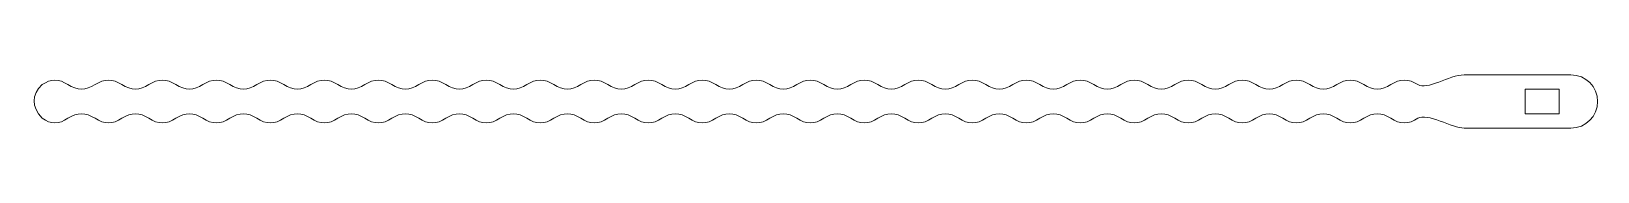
# Model space of a CAD drawing. Header units: inches. Extents: x -14.7 to 14.6, y -0.5 to 0.5.
import ezdxf

# ---------------------------------------------------------------- set-up
doc = ezdxf.new("R2010")
doc.units = ezdxf.units.IN
doc.header["$MEASUREMENT"] = 0
doc.layers.add('Layer 1', color=7, linetype='Continuous')

msp = doc.modelspace()

# ---------------------------------------------------------------- linework, layer by layer
at = {"layer": 'Layer 1', "lineweight": 9}
for points, knots in [([(3.182, 0.316), (3.012, 0.428), (2.844, 0.428), (2.677, 0.316), (2.677, 0.316), (2.507, 0.205), (2.338, 0.205), (2.172, 0.316), (2.172, 0.316), (2.002, 0.428), (1.833, 0.428), (1.667, 0.316), (1.667, 0.316), (1.496, 0.205), (1.328, 0.205), (1.162, 0.316), (1.162, 0.316), (0.991, 0.428), (0.823, 0.428), (0.656, 0.316), (0.656, 0.316), (0.486, 0.205), (0.318, 0.205), (0.151, 0.316), (0.151, 0.316), (-0.019, 0.428), (-0.188, 0.428), (-0.354, 0.316), (-0.354, 0.316), (-0.524, 0.205), (-0.693, 0.205), (-0.859, 0.316), (-0.859, 0.316), (-1.03, 0.428), (-1.198, 0.428), (-1.364, 0.316), (-1.364, 0.316), (-1.535, 0.205), (-1.703, 0.205), (-1.87, 0.316), (-1.87, 0.316), (-2.04, 0.428), (-2.208, 0.428), (-2.375, 0.316), (-2.375, 0.316), (-2.545, 0.205), (-2.714, 0.205), (-2.88, 0.316), (-2.88, 0.316), (-3.05, 0.428), (-3.219, 0.428), (-3.385, 0.316), (-3.385, 0.316), (-3.556, 0.205), (-3.724, 0.205), (-3.89, 0.316), (-3.89, 0.316), (-4.061, 0.428), (-4.229, 0.428), (-4.396, 0.316), (-4.396, 0.316), (-4.566, 0.205), (-4.734, 0.205), (-4.901, 0.316), (-4.901, 0.316), (-5.071, 0.428), (-5.24, 0.428), (-5.406, 0.316), (-5.406, 0.316), (-5.576, 0.205), (-5.745, 0.205), (-5.911, 0.316), (-5.911, 0.316), (-6.082, 0.428), (-6.25, 0.428), (-6.417, 0.316), (-6.417, 0.316), (-6.587, 0.205), (-6.755, 0.205), (-6.922, 0.316), (-6.922, 0.316), (-7.092, 0.428), (-7.261, 0.428), (-7.427, 0.316), (-7.427, 0.316), (-7.597, 0.205), (-7.766, 0.205), (-7.932, 0.316), (-7.932, 0.316), (-8.103, 0.428), (-8.271, 0.428), (-8.437, 0.316), (-8.437, 0.316), (-8.608, 0.205), (-8.776, 0.205), (-8.943, 0.316), (-8.943, 0.316), (-9.113, 0.428), (-9.281, 0.428), (-9.448, 0.316), (-9.448, 0.316), (-9.618, 0.205), (-9.787, 0.205), (-9.953, 0.316), (-9.953, 0.316), (-10.123, 0.428), (-10.292, 0.428), (-10.458, 0.316), (-10.458, 0.316), (-10.629, 0.205), (-10.797, 0.205), (-10.963, 0.316), (-10.963, 0.316), (-11.134, 0.428), (-11.302, 0.428), (-11.469, 0.316), (-11.469, 0.316), (-11.639, 0.205), (-11.807, 0.205), (-11.974, 0.316), (-11.974, 0.316), (-12.144, 0.428), (-12.313, 0.428), (-12.479, 0.316), (-12.479, 0.316), (-12.649, 0.205), (-12.818, 0.205), (-12.984, 0.316), (-12.984, 0.316), (-13.155, 0.428), (-13.323, 0.428), (-13.489, 0.316), (-13.489, 0.316), (-13.66, 0.205), (-13.828, 0.205), (-13.995, 0.316), (-13.995, 0.316), (-14.165, 0.428), (-14.313, 0.428), (-14.479, 0.316), (-14.479, 0.316), (-14.681, 0.119), (-14.681, -0.092), (-14.479, -0.316), (-14.479, -0.316), (-14.313, -0.428), (-14.165, -0.428), (-13.995, -0.316), (-13.995, -0.316), (-13.828, -0.205), (-13.66, -0.205), (-13.489, -0.316), (-13.489, -0.316), (-13.323, -0.428), (-13.155, -0.428), (-12.984, -0.316), (-12.984, -0.316), (-12.818, -0.205), (-12.649, -0.205), (-12.479, -0.316), (-12.479, -0.316), (-12.313, -0.428), (-12.144, -0.428), (-11.974, -0.316), (-11.974, -0.316), (-11.807, -0.205), (-11.639, -0.205), (-11.469, -0.316), (-11.469, -0.316), (-11.302, -0.428), (-11.134, -0.428), (-10.963, -0.316), (-10.963, -0.316), (-10.797, -0.205), (-10.629, -0.205), (-10.458, -0.316), (-10.458, -0.316), (-10.292, -0.428), (-10.123, -0.428), (-9.953, -0.316), (-9.953, -0.316), (-9.787, -0.205), (-9.618, -0.205), (-9.448, -0.316), (-9.448, -0.316), (-9.281, -0.428), (-9.113, -0.428), (-8.943, -0.316), (-8.943, -0.316), (-8.776, -0.205), (-8.608, -0.205), (-8.437, -0.316), (-8.437, -0.316), (-8.271, -0.428), (-8.103, -0.428), (-7.932, -0.316), (-7.932, -0.316), (-7.766, -0.205), (-7.597, -0.205), (-7.427, -0.316), (-7.427, -0.316), (-7.261, -0.428), (-7.092, -0.428), (-6.922, -0.316), (-6.922, -0.316), (-6.755, -0.205), (-6.587, -0.205), (-6.417, -0.316), (-6.417, -0.316), (-6.25, -0.428), (-6.082, -0.428), (-5.911, -0.316), (-5.911, -0.316), (-5.745, -0.205), (-5.576, -0.205), (-5.406, -0.316), (-5.406, -0.316), (-5.24, -0.428), (-5.071, -0.428), (-4.901, -0.316), (-4.901, -0.316), (-4.734, -0.205), (-4.566, -0.205), (-4.396, -0.316), (-4.396, -0.316), (-4.229, -0.428), (-4.061, -0.428), (-3.89, -0.316), (-3.89, -0.316), (-3.724, -0.205), (-3.556, -0.205), (-3.385, -0.316), (-3.385, -0.316), (-3.219, -0.428), (-3.05, -0.428), (-2.88, -0.316), (-2.88, -0.316), (-2.714, -0.205), (-2.545, -0.205), (-2.375, -0.316), (-2.375, -0.316), (-2.208, -0.428), (-2.04, -0.428), (-1.87, -0.316), (-1.87, -0.316), (-1.703, -0.205), (-1.535, -0.205), (-1.364, -0.316), (-1.364, -0.316), (-1.198, -0.428), (-1.03, -0.428), (-0.859, -0.316), (-0.859, -0.316), (-0.693, -0.205), (-0.524, -0.205), (-0.354, -0.316), (-0.354, -0.316), (-0.188, -0.428), (-0.019, -0.428), (0.151, -0.316), (0.151, -0.316), (0.318, -0.205), (0.486, -0.205), (0.656, -0.316), (0.656, -0.316), (0.823, -0.428), (0.991, -0.428), (1.162, -0.316), (1.162, -0.316), (1.328, -0.205), (1.496, -0.205), (1.667, -0.316), (1.667, -0.316), (1.833, -0.428), (2.002, -0.428), (2.172, -0.316), (2.172, -0.316), (2.338, -0.205), (2.507, -0.205), (2.677, -0.316), (2.677, -0.316), (2.844, -0.428), (3.012, -0.428), (3.182, -0.316), (3.182, -0.316), (3.349, -0.205), (3.517, -0.205), (3.688, -0.316), (3.688, -0.316), (3.854, -0.428), (4.022, -0.428), (4.193, -0.316), (4.193, -0.316), (4.359, -0.205), (4.528, -0.205), (4.698, -0.316), (4.698, -0.316), (4.865, -0.428), (5.033, -0.428), (5.203, -0.316), (5.203, -0.316), (5.37, -0.205), (5.538, -0.205), (5.708, -0.316), (5.708, -0.316), (5.875, -0.428), (6.043, -0.428), (6.214, -0.316), (6.214, -0.316), (6.38, -0.205), (6.549, -0.205), (6.719, -0.316), (6.719, -0.316), (6.885, -0.428), (7.054, -0.428), (7.224, -0.316), (7.224, -0.316), (7.391, -0.205), (7.559, -0.205), (7.729, -0.316), (7.729, -0.316), (7.896, -0.428), (8.064, -0.428), (8.235, -0.316), (8.235, -0.316), (8.401, -0.205), (8.569, -0.205), (8.74, -0.316), (8.74, -0.316), (8.906, -0.428), (9.075, -0.428), (9.245, -0.316), (9.245, -0.316), (9.411, -0.205), (9.58, -0.205), (9.75, -0.316), (9.75, -0.316), (9.917, -0.428), (10.085, -0.428), (10.255, -0.316), (10.255, -0.316), (10.422, -0.205), (10.59, -0.205), (10.761, -0.316), (10.761, -0.316), (10.927, -0.428), (11.095, -0.428), (11.266, -0.316), (11.266, -0.316), (11.432, -0.205), (11.923, -0.501), (12.13, -0.5), (12.13, -0.5), (12.13, -0.5), (14.127, -0.5), (14.127, -0.5), (14.127, -0.5), (14.128, -0.5), (14.129, -0.5), (14.13, -0.5), (14.13, -0.5), (14.406, -0.5), (14.63, -0.276), (14.63, 0), (14.63, 0), (14.63, 0.276), (14.406, 0.5), (14.13, 0.5), (14.13, 0.5), (14.13, 0.5), (12.13, 0.5), (12.13, 0.5), (12.13, 0.5), (11.856, 0.498), (11.432, 0.205), (11.266, 0.316), (11.266, 0.316), (11.095, 0.428), (10.927, 0.428), (10.761, 0.316), (10.761, 0.316), (10.59, 0.205), (10.422, 0.205), (10.255, 0.316), (10.255, 0.316), (10.085, 0.428), (9.917, 0.428), (9.75, 0.316), (9.75, 0.316), (9.58, 0.205), (9.411, 0.205), (9.245, 0.316), (9.245, 0.316), (9.075, 0.428), (8.906, 0.428), (8.74, 0.316), (8.74, 0.316), (8.569, 0.205), (8.401, 0.205), (8.235, 0.316), (8.235, 0.316), (8.064, 0.428), (7.896, 0.428), (7.729, 0.316), (7.729, 0.316), (7.559, 0.205), (7.391, 0.205), (7.224, 0.316), (7.224, 0.316), (7.054, 0.428), (6.885, 0.428), (6.719, 0.316), (6.719, 0.316), (6.549, 0.205), (6.38, 0.205), (6.214, 0.316), (6.214, 0.316), (6.043, 0.428), (5.875, 0.428), (5.708, 0.316), (5.708, 0.316), (5.538, 0.205), (5.37, 0.205), (5.203, 0.316), (5.203, 0.316), (5.033, 0.428), (4.865, 0.428), (4.698, 0.316), (4.698, 0.316), (4.528, 0.205), (4.359, 0.205), (4.193, 0.316), (4.193, 0.316), (4.022, 0.428), (3.854, 0.428), (3.688, 0.316), (3.688, 0.316), (3.517, 0.205), (3.349, 0.205), (3.182, 0.316)], [0, 0, 0, 0, 0.009009, 0.009009, 0.009009, 0.009009, 0.018018, 0.018018, 0.018018, 0.018018, 0.027027, 0.027027, 0.027027, 0.027027, 0.036036, 0.036036, 0.036036, 0.036036, 0.045045, 0.045045, 0.045045, 0.045045, 0.054054, 0.054054, 0.054054, 0.054054, 0.063063, 0.063063, 0.063063, 0.063063, 0.072072, 0.072072, 0.072072, 0.072072, 0.081081, 0.081081, 0.081081, 0.081081, 0.09009, 0.09009, 0.09009, 0.09009, 0.099099, 0.099099, 0.099099, 0.099099, 0.108108, 0.108108, 0.108108, 0.108108, 0.117117, 0.117117, 0.117117, 0.117117, 0.126126, 0.126126, 0.126126, 0.126126, 0.135135, 0.135135, 0.135135, 0.135135, 0.144144, 0.144144, 0.144144, 0.144144, 0.153153, 0.153153, 0.153153, 0.153153, 0.162162, 0.162162, 0.162162, 0.162162, 0.171171, 0.171171, 0.171171, 0.171171, 0.18018, 0.18018, 0.18018, 0.18018, 0.189189, 0.189189, 0.189189, 0.189189, 0.198198, 0.198198, 0.198198, 0.198198, 0.207207, 0.207207, 0.207207, 0.207207, 0.216216, 0.216216, 0.216216, 0.216216, 0.225225, 0.225225, 0.225225, 0.225225, 0.234234, 0.234234, 0.234234, 0.234234, 0.243243, 0.243243, 0.243243, 0.243243, 0.252252, 0.252252, 0.252252, 0.252252, 0.261261, 0.261261, 0.261261, 0.261261, 0.27027, 0.27027, 0.27027, 0.27027, 0.279279, 0.279279, 0.279279, 0.279279, 0.288288, 0.288288, 0.288288, 0.288288, 0.297297, 0.297297, 0.297297, 0.297297, 0.306306, 0.306306, 0.306306, 0.306306, 0.315315, 0.315315, 0.315315, 0.315315, 0.324324, 0.324324, 0.324324, 0.324324, 0.333333, 0.333333, 0.333333, 0.333333, 0.342342, 0.342342, 0.342342, 0.342342, 0.351351, 0.351351, 0.351351, 0.351351, 0.36036, 0.36036, 0.36036, 0.36036, 0.369369, 0.369369, 0.369369, 0.369369, 0.378378, 0.378378, 0.378378, 0.378378, 0.387387, 0.387387, 0.387387, 0.387387, 0.396396, 0.396396, 0.396396, 0.396396, 0.405405, 0.405405, 0.405405, 0.405405, 0.414414, 0.414414, 0.414414, 0.414414, 0.423423, 0.423423, 0.423423, 0.423423, 0.432432, 0.432432, 0.432432, 0.432432, 0.441441, 0.441441, 0.441441, 0.441441, 0.45045, 0.45045, 0.45045, 0.45045, 0.459459, 0.459459, 0.459459, 0.459459, 0.468468, 0.468468, 0.468468, 0.468468, 0.477477, 0.477477, 0.477477, 0.477477, 0.486486, 0.486486, 0.486486, 0.486486, 0.495495, 0.495495, 0.495495, 0.495495, 0.504505, 0.504505, 0.504505, 0.504505, 0.513514, 0.513514, 0.513514, 0.513514, 0.522523, 0.522523, 0.522523, 0.522523, 0.531532, 0.531532, 0.531532, 0.531532, 0.540541, 0.540541, 0.540541, 0.540541, 0.54955, 0.54955, 0.54955, 0.54955, 0.558559, 0.558559, 0.558559, 0.558559, 0.567568, 0.567568, 0.567568, 0.567568, 0.576577, 0.576577, 0.576577, 0.576577, 0.585586, 0.585586, 0.585586, 0.585586, 0.594595, 0.594595, 0.594595, 0.594595, 0.603604, 0.603604, 0.603604, 0.603604, 0.612613, 0.612613, 0.612613, 0.612613, 0.621622, 0.621622, 0.621622, 0.621622, 0.630631, 0.630631, 0.630631, 0.630631, 0.63964, 0.63964, 0.63964, 0.63964, 0.648649, 0.648649, 0.648649, 0.648649, 0.657658, 0.657658, 0.657658, 0.657658, 0.666667, 0.666667, 0.666667, 0.666667, 0.675676, 0.675676, 0.675676, 0.675676, 0.684685, 0.684685, 0.684685, 0.684685, 0.693694, 0.693694, 0.693694, 0.693694, 0.702703, 0.702703, 0.702703, 0.702703, 0.711712, 0.711712, 0.711712, 0.711712, 0.720721, 0.720721, 0.720721, 0.720721, 0.72973, 0.72973, 0.72973, 0.72973, 0.738739, 0.738739, 0.738739, 0.738739, 0.747748, 0.747748, 0.747748, 0.747748, 0.756757, 0.756757, 0.756757, 0.756757, 0.765766, 0.765766, 0.765766, 0.765766, 0.774775, 0.774775, 0.774775, 0.774775, 0.783784, 0.783784, 0.783784, 0.783784, 0.792793, 0.792793, 0.792793, 0.792793, 0.801802, 0.801802, 0.801802, 0.801802, 0.810811, 0.810811, 0.810811, 0.810811, 0.81982, 0.81982, 0.81982, 0.81982, 0.828829, 0.828829, 0.828829, 0.828829, 0.837838, 0.837838, 0.837838, 0.837838, 0.846847, 0.846847, 0.846847, 0.846847, 0.855856, 0.855856, 0.855856, 0.855856, 0.864865, 0.864865, 0.864865, 0.864865, 0.873874, 0.873874, 0.873874, 0.873874, 0.882883, 0.882883, 0.882883, 0.882883, 0.891892, 0.891892, 0.891892, 0.891892, 0.900901, 0.900901, 0.900901, 0.900901, 0.90991, 0.90991, 0.90991, 0.90991, 0.918919, 0.918919, 0.918919, 0.918919, 0.927928, 0.927928, 0.927928, 0.927928, 0.936937, 0.936937, 0.936937, 0.936937, 0.945946, 0.945946, 0.945946, 0.945946, 0.954955, 0.954955, 0.954955, 0.954955, 0.963964, 0.963964, 0.963964, 0.963964, 0.972973, 0.972973, 0.972973, 0.972973, 0.981982, 0.981982, 0.981982, 0.981982, 1, 1, 1, 1]), ([(13.271, 0.232), (13.271, 0.232), (13.91, 0.232), (13.91, 0.232), (13.91, 0.232), (13.91, 0.232), (13.91, -0.232), (13.91, -0.232), (13.91, -0.232), (13.91, -0.232), (13.271, -0.232), (13.271, -0.232), (13.271, -0.232), (13.271, -0.232), (13.271, 0.232), (13.271, 0.232)], [0, 0, 0, 0, 0.2, 0.2, 0.2, 0.2, 0.4, 0.4, 0.4, 0.4, 0.6, 0.6, 0.6, 0.6, 1, 1, 1, 1])]:
    msp.add_open_spline(points, degree=3, knots=knots, dxfattribs=at)

doc.saveas('drawing.dxf')
